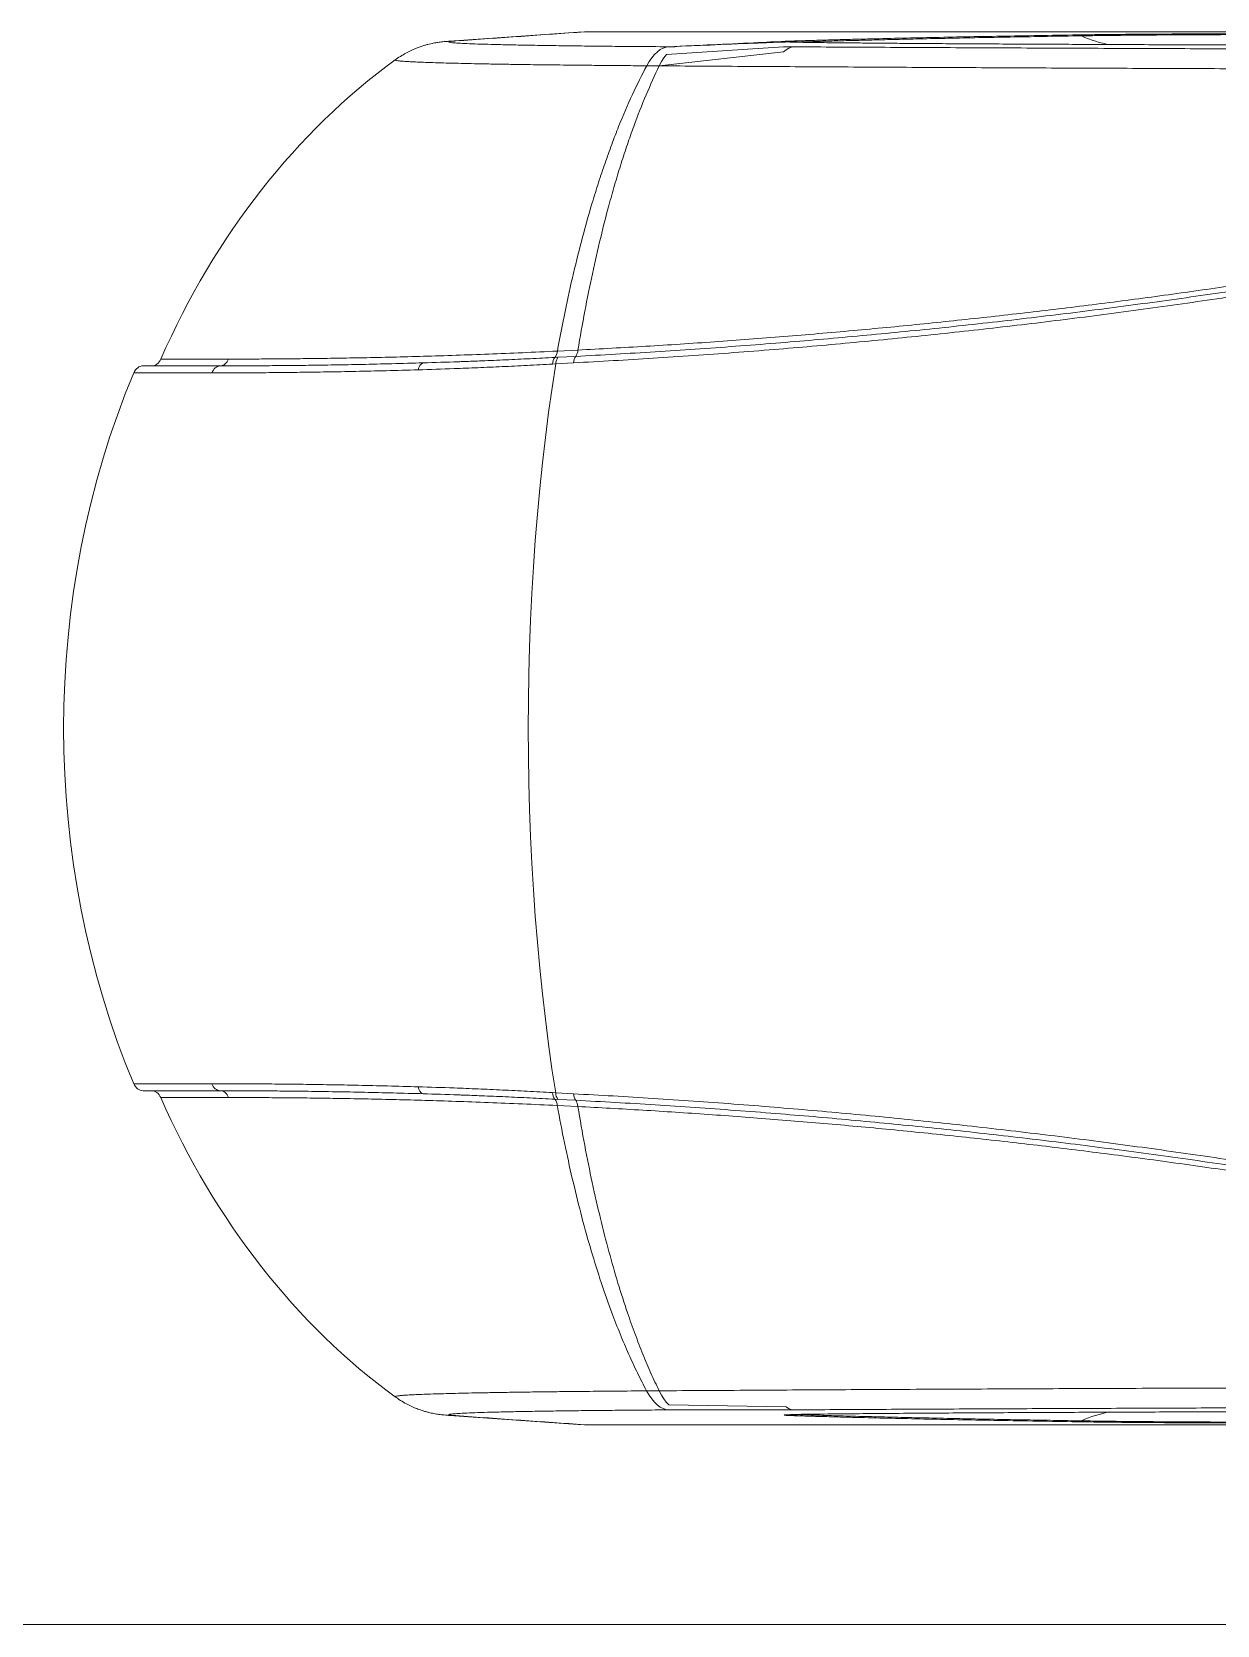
# Model space of a CAD drawing. Header units: inches. Extents: x 102655 to 148943, y 72248 to 114419.
# Drawn here: x 132443 to 132856, y 95723 to 96279 of the extents above; entities that cross this region are included whole.
import ezdxf

# ---------------------------------------------------------------- set-up
doc = ezdxf.new("R2010")
doc.units = ezdxf.units.IN
doc.layers.add('ceiling dim', color=8, linetype='Continuous', lineweight=5)
doc.layers.add('Furnitureee', color=8, linetype='Continuous', lineweight=5)

# ---------------------------------------------------------------- blocks, each defined once
blk = doc.blocks.new('A$Caba3f22f')
at = {"color": 8}
for p, q in [((22586.66, 1989.77, 0.03), (22631.52, 1992.95, 0.03)), ((22588.79, 1989.84, 0.03), (22586.67, 1989.77, 0.03)), ((22633.71, 1993.02, 0.03), (22631.52, 1992.91, 0.03)), ((23208.54, 1992.99, 0.03), (22633.71, 1993.02, 0.03)), ((22707.45, 1989.42, 0.03), (22708.06, 1989.46, 0.03)), ((22657.18, 1984.01, 0.03), (22656.25, 1982.7, 0.03)), ((22658.13, 1985.14, 0.03), (22657.18, 1984.01, 0.03)), ((22659.1, 1986.08, 0.03), (22658.13, 1985.14, 0.03)), ((22660.09, 1986.82, 0.03), (22659.1, 1986.08, 0.03)), ((22703.1, 1986.05, 0.03), (22659.73, 1981.17, 0.03)), ((22661.09, 1987.36, 0.03), (22660.09, 1986.82, 0.03)), ((22661.37, 1983.99, 0.03), (22660.53, 1982.67, 0.03)), ((22662.1, 1987.69, 0.03), (22661.09, 1987.36, 0.03)), ((22662.22, 1985.12, 0.03), (22661.37, 1983.99, 0.03)), ((22703.12, 1987.82, 0.03), (22662.22, 1985.12, 0.03)), ((22703.99, 1986.79, 0.03), (22703.1, 1986.05, 0.03)), ((22706.73, 1987.8, 0.03), (22703.12, 1987.82, 0.03)), ((22704.9, 1987.33, 0.03), (22703.99, 1986.79, 0.03)), ((22705.81, 1987.67, 0.03), (22704.9, 1987.33, 0.03)), ((22706.73, 1987.8, 0.03), (22705.81, 1987.67, 0.03)), ((22656.25, 1982.7, 0.03), (22655.36, 1981.2, 0.03)), ((22655.36, 1981.2, 0.03), (22659.73, 1981.17, 0.03)), ((22660.53, 1982.67, 0.03), (22659.73, 1981.17, 0.03)), ((22509.57, 1878.94, 0.03), (22485.94, 1878.94, 0.03)), ((22624.42, 1879.56, 0.03), (22623.34, 1879.5, 0.03)), ((22623.65, 1877.28, 0.03), (22629.88, 1877.63, 0.03)), ((22631.37, 1882.07, 0.03), (22624.21, 1881.71, 0.03)), ((22630.63, 1879.89, 0.03), (22624.42, 1879.56, 0.03)), ((22476.52, 1874.13, 0.03), (22503.78, 1874.13, 0.03)), ((22506.67, 1876.57, 0.03), (22479.79, 1876.58, 0.03)), ((22623.65, 1877.28, 0.03), (22622.36, 1868.87, 0.03)), ((22622.56, 1877.22, 0.03), (22623.65, 1877.28, 0.03)), ((22622.36, 1868.87, 0.03), (22621.15, 1860.3, 0.03)), ((22621.15, 1860.3, 0.03), (22620.04, 1851.6, 0.03)), ((22620.04, 1851.6, 0.03), (22619.02, 1842.78, 0.03)), ((22619.02, 1842.78, 0.03), (22618.09, 1833.85, 0.03)), ((22618.09, 1833.85, 0.03), (22617.26, 1824.81, 0.03)), ((22617.26, 1824.81, 0.03), (22616.52, 1815.69, 0.03)), ((22616.52, 1815.69, 0.03), (22615.88, 1806.48, 0.03)), ((22615.88, 1806.48, 0.03), (22615.33, 1797.21, 0.03)), ((22615.33, 1797.21, 0.03), (22614.89, 1787.87, 0.03)), ((22614.89, 1787.87, 0.03), (22614.54, 1778.5, 0.03)), ((22614.54, 1778.5, 0.03), (22614.29, 1769.08, 0.03)), ((22614.29, 1769.08, 0.03), (22614.14, 1759.65, 0.03)), ((22614.14, 1759.65, 0.03), (22614.09, 1750.2, 0.03)), ((22614.09, 1750.2, 0.03), (22614.14, 1740.76, 0.03)), ((22614.14, 1740.76, 0.03), (22614.29, 1731.32, 0.03)), ((22614.29, 1731.32, 0.03), (22614.53, 1721.91, 0.03)), ((22614.53, 1721.91, 0.03), (22614.88, 1712.53, 0.03)), ((22614.88, 1712.53, 0.03), (22615.33, 1703.2, 0.03)), ((22615.33, 1703.2, 0.03), (22615.87, 1693.92, 0.03)), ((22615.87, 1693.92, 0.03), (22616.51, 1684.72, 0.03)), ((22616.51, 1684.72, 0.03), (22617.25, 1675.59, 0.03)), ((22617.25, 1675.59, 0.03), (22618.08, 1666.56, 0.03)), ((22618.08, 1666.56, 0.03), (22619.01, 1657.62, 0.03)), ((22619.01, 1657.62, 0.03), (22620.03, 1648.8, 0.03)), ((22620.03, 1648.8, 0.03), (22621.14, 1640.1, 0.03)), ((22621.14, 1640.1, 0.03), (22622.34, 1631.54, 0.03)), ((22622.34, 1631.54, 0.03), (22623.64, 1623.12, 0.03)), ((22503.77, 1626.29, 0.03), (22476.5, 1626.29, 0.03)), ((22479.77, 1623.84, 0.03), (22506.66, 1623.84, 0.03)), ((22623.64, 1623.12, 0.03), (22622.54, 1623.18, 0.03)), ((22629.86, 1622.77, 0.03), (22623.64, 1623.12, 0.03)), ((22485.92, 1621.48, 0.03), (22509.56, 1621.48, 0.03)), ((22623.33, 1620.9, 0.03), (22624.41, 1620.84, 0.03)), ((22624.19, 1618.69, 0.03), (22631.36, 1618.33, 0.03)), ((22624.41, 1620.84, 0.03), (22630.62, 1620.51, 0.03)), ((22659.7, 1519.23, 0.03), (22655.34, 1519.2, 0.03)), ((22656.23, 1517.7, 0.03), (22655.34, 1519.2, 0.03)), ((22657.15, 1516.39, 0.03), (22656.23, 1517.7, 0.03)), ((22660.51, 1517.73, 0.03), (22659.7, 1519.23, 0.03)), ((22661.34, 1516.41, 0.03), (22660.51, 1517.73, 0.03)), ((22658.1, 1515.26, 0.03), (22657.15, 1516.39, 0.03)), ((22659.07, 1514.32, 0.03), (22658.1, 1515.26, 0.03)), ((22660.06, 1513.58, 0.03), (22659.07, 1514.32, 0.03)), ((22661.06, 1513.04, 0.03), (22660.06, 1513.58, 0.03)), ((22662.08, 1512.71, 0.03), (22661.06, 1513.04, 0.03)), ((22662.2, 1515.28, 0.03), (22661.34, 1516.41, 0.03)), ((22663.09, 1512.57, 0.03), (22662.08, 1512.71, 0.03)), ((22663.07, 1514.35, 0.03), (22662.2, 1515.28, 0.03)), ((22703.97, 1513.6, 0.03), (22663.07, 1514.35, 0.03)), ((22663.09, 1512.57, 0.03), (22706.71, 1512.59, 0.03)), ((22704.87, 1513.06, 0.03), (22703.97, 1513.6, 0.03)), ((22705.79, 1512.73, 0.03), (22704.87, 1513.06, 0.03)), ((22706.71, 1512.59, 0.03), (22705.79, 1512.73, 0.03)), ((22708.03, 1510.93, 0.03), (22707.39, 1510.98, 0.03)), ((22708.18, 1511, 0.03), (22708.01, 1510.99, 0.03)), ((22631.49, 1507.46, 0.03), (22586.63, 1510.64, 0.03)), ((22588.76, 1510.57, 0.03), (22586.64, 1510.64, 0.03)), ((22631.49, 1507.49, 0.03), (22633.68, 1507.38, 0.03)), ((22633.68, 1507.38, 0.03), (23208.52, 1507.35, 0.03)), ((21479.79, 1437.77, 0.03), (26279.79, 1437.53, 0.03))]:
    blk.add_line(p, q, dxfattribs=at)
at = {"color": 8, "extrusion": (0, 0, -1)}
for centre, major_axis, start_param, end_param in [((20224.92, 1795.46, 0.03), (-2858.25, -225.02), 2.545011, 2.573573), ((20224.91, 1705.21, 0.03), (2858.22, -225.33), 0.56802, 0.596582)]:
    blk.add_ellipse(centre, major_axis=major_axis, ratio=0.005124, start_param=start_param, end_param=end_param, dxfattribs=at)
at = {"color": 8}
for centre, major_axis, start_param, end_param in [((22706.15, 1982.24, 0.03), (0, -7.59), 2.828, 3.135912), ((22805.5, 1986.81, 0.03), (0, -5.15), 2.783189, 3.129227), ((22825.11, 2052.34, 0.03), (0, -64.66), -0.351478, -0.155593), ((22679.98, 1750.2, 0.03), (-0.01, -270.78), 3.675863, 4.216959), ((22482.7, 1881.09, 0.03), (0, -4.51), 0, 1.075367), ((22506.59, 1880.59, 0.03), (0, -4.02), 0.0246, 1.148135), ((22577.96, 1874.85, 0.03), (0, -2.83), 3.360904, 4.594164), ((22625.36, 1877.11, 0.03), (0, -3.44), 3.943663, 4.680372), ((22621.53, 1881.94, 0.03), (0, -3.3), 0.741941, 1.503286), ((22626.49, 1877.17, 0.03), (0, -3.49), 3.958667, 4.680985), ((22632.8, 1877.48, 0.03), (0, -3.59), 3.976323, 4.670122), ((22628.52, 1882.25, 0.03), (0, -3.51), 0.832464, 1.520434), ((22672.63, 1750.2, 0.03), (-0.01, -270.78), 4.237064, 5.187714), ((22479.79, 1872.06, 0.03), (0, -4.51), 3.141593, 4.237064), ((22506.77, 1872.61, 0.03), (0, -3.96), 3.171766, 4.320585), ((22479.77, 1628.36, 0.03), (0, -4.51), -1.095472, 0), ((22482.69, 1619.33, 0.03), (0, -4.51), 2.066226, 3.141593), ((22506.75, 1627.8, 0.03), (0, -3.96), -1.178993, -0.030173), ((22506.58, 1619.83, 0.03), (0, -4.02), 1.993458, 3.116992), ((22577.95, 1625.56, 0.03), (0, -2.83), -1.452571, -0.219311), ((22625.34, 1623.29, 0.03), (0, -3.44), -1.53878, -0.802071), ((22626.48, 1623.23, 0.03), (0, -3.49), -1.539393, -0.817075), ((22632.78, 1622.92, 0.03), (0, -3.59), -1.528529, -0.83473), ((22679.98, 1750.2, 0.03), (-0.01, -270.78), -1.075367, -0.534337), ((22621.51, 1618.47, 0.03), (0, -3.3), 1.638307, 2.399652), ((22628.5, 1618.15, 0.03), (0, -3.51), 1.621159, 2.309129), ((22825.07, 1448.05, 0.03), (0, -64.66), 3.297184, 3.49307), ((22706.13, 1518.16, 0.03), (0, -7.59), 0.00568, 0.313593), ((22805.47, 1513.57, 0.03), (0, -5.15), 0.012366, 0.358403)]:
    blk.add_ellipse(centre, major_axis=major_axis, ratio=0.814572, start_param=start_param, end_param=end_param, dxfattribs=at)
for points, knots in [([(22567.68, 1983.24, 0.03), (22567.79, 1983.32, 0.03), (22568.53, 1983.89, 0.03), (22569.94, 1984.78, 0.03), (22571.84, 1985.87, 0.03), (22573.62, 1986.74, 0.03), (22575.24, 1987.43, 0.03), (22576.68, 1987.95, 0.03), (22577.95, 1988.35, 0.03), (22579.08, 1988.65, 0.03), (22580.08, 1988.89, 0.03), (22580.99, 1989.08, 0.03), (22581.84, 1989.23, 0.03), (22582.66, 1989.36, 0.03), (22583.48, 1989.47, 0.03), (22584.35, 1989.57, 0.03), (22585.4, 1989.67, 0.03), (22586.16, 1989.73, 0.03), (22586.64, 1989.76, 0.03), (22586.67, 1989.77, 0.03)], [0, 0, 0, 0, 0.011585, 0.080416, 0.145605, 0.206087, 0.261174, 0.311147, 0.357248, 0.401253, 0.44516, 0.490671, 0.539809, 0.595237, 0.660378, 0.740287, 0.843817, 0.991425, 1, 1, 1, 1]), ([(22665.2, 1987.83, 0.03), (22659.91, 1987.85, 0.03), (22653.48, 1987.89, 0.03), (22644.35, 1987.97, 0.03), (22635.67, 1988.06, 0.03), (22627.48, 1988.16, 0.03), (22619.85, 1988.27, 0.03), (22612.83, 1988.39, 0.03), (22606.53, 1988.51, 0.03), (22601.02, 1988.65, 0.03), (22596.36, 1988.78, 0.03), (22592.54, 1988.93, 0.03), (22589.59, 1989.08, 0.03), (22587.55, 1989.23, 0.03), (22586.44, 1989.38, 0.03), (22586.27, 1989.53, 0.03), (22586.94, 1989.69, 0.03), (22588.17, 1989.79, 0.03), (22588.79, 1989.84, 0.03)], [0, 0, 0, 0, 0.061142, 0.122491, 0.18384, 0.244982, 0.30779, 0.370821, 0.433853, 0.49666, 0.559465, 0.622495, 0.685525, 0.74833, 0.811135, 0.874165, 0.937195, 1, 1, 1, 1]), ([(22706.19, 1989.83, 0.03), (22705.64, 1989.81, 0.03), (22704.52, 1989.77, 0.03), (22663.12, 1987.83, 0.03), (22663.12, 1987.83, 0.03), (22703.69, 1989.55, 0.03), (22705.02, 1989.49, 0.03), (22706.56, 1989.44, 0.03), (22707.55, 1989.41, 0.03), (22708.04, 1989.4, 0.03)], [0, 0, 0, 0, 0.137528, 0.277556, 0.45178, 0.631097, 0.812587, 0.906294, 1, 1, 1, 1]), ([(22704.2, 1989.55, 0.03), (22704.21, 1989.54, 0.03), (22704.24, 1989.54, 0.03), (22704.5, 1989.52, 0.03), (22704.97, 1989.5, 0.03), (22705.68, 1989.47, 0.03), (22706.66, 1989.44, 0.03), (22707.51, 1989.41, 0.03), (22708.09, 1989.4, 0.03), (22708.2, 1989.4, 0.03)], [0, 0, 0, 0, 0.098142, 0.227423, 0.384416, 0.563544, 0.755572, 0.954633, 1, 1, 1, 1]), ([(22805.55, 1991.96, 0.03), (22800.99, 1991.89, 0.03), (22791.86, 1991.74, 0.03), (22778.88, 1991.52, 0.03), (22766.38, 1991.29, 0.03), (22754.45, 1991.05, 0.03), (22743.09, 1990.8, 0.03), (22733.46, 1990.58, 0.03), (22725.38, 1990.38, 0.03), (22718.65, 1990.2, 0.03), (22712.22, 1990.02, 0.03), (22708.2, 1989.89, 0.03), (22706.19, 1989.83, 0.03)], [0, 0, 0, 0, 0.113166, 0.226367, 0.339533, 0.453988, 0.568478, 0.682933, 0.762103, 0.841273, 0.920637, 1, 1, 1, 1]), ([(22708.04, 1989.4, 0.03), (22708.44, 1989.39, 0.03), (22709.85, 1989.36, 0.03), (22712.77, 1989.31, 0.03), (22715.78, 1989.27, 0.03), (22717.3, 1989.26, 0.03)], [0, 0, 0, 0, 0.162281, 0.575154, 1, 1, 1, 1]), ([(22708.06, 1989.46, 0.03), (22710.09, 1989.52, 0.03), (22714.16, 1989.65, 0.03), (22720.68, 1989.84, 0.03), (22727.51, 1990.02, 0.03), (22734.68, 1990.2, 0.03), (22742.74, 1990.4, 0.03), (22751.76, 1990.6, 0.03), (22761.83, 1990.81, 0.03), (22772.39, 1991.03, 0.03), (22783.44, 1991.23, 0.03), (22794.93, 1991.44, 0.03), (22802.96, 1991.57, 0.03), (22806.97, 1991.63, 0.03)], [0, 0, 0, 0, 0.080597, 0.161219, 0.241841, 0.322666, 0.403491, 0.502475, 0.601482, 0.700465, 0.800302, 0.900163, 1, 1, 1, 1]), ([(22717.3, 1989.26, 0.03), (22719.64, 1989.23, 0.03), (22724.32, 1989.19, 0.03), (22731.56, 1989.12, 0.03), (22738.95, 1989.06, 0.03), (22747.11, 1988.99, 0.03), (22756.04, 1988.93, 0.03), (22765.8, 1988.86, 0.03), (22775.76, 1988.8, 0.03), (22782.55, 1988.77, 0.03), (22785.94, 1988.75, 0.03)], [0, 0, 0, 0, 0.111098, 0.222197, 0.333795, 0.445393, 0.583562, 0.72173, 0.860865, 1, 1, 1, 1]), ([(22785.94, 1988.75, 0.03), (22793.3, 1988.72, 0.03), (22808.01, 1988.65, 0.03), (22830.27, 1988.55, 0.03), (22854.17, 1988.46, 0.03), (22879.73, 1988.36, 0.03), (22906.99, 1988.27, 0.03), (22934.41, 1988.19, 0.03), (22961.96, 1988.12, 0.03), (22989.62, 1988.06, 0.03), (23015.04, 1988.02, 0.03), (23038.18, 1987.98, 0.03), (23055.54, 1987.96, 0.03), (23065.97, 1987.95, 0.03), (23069.44, 1987.95, 0.03)], [0, 0, 0, 0, 0.0802715, 0.1605519, 0.2408233, 0.3372601, 0.4337607, 0.5302924, 0.6268232, 0.7233216, 0.8197569, 0.8918578, 0.9639583, 1, 1, 1, 1]), ([(22871.9, 1992.37, 0.03), (22869, 1992.37, 0.03), (22863.18, 1992.36, 0.03), (22854.97, 1992.35, 0.03), (22847.32, 1992.32, 0.03), (22840.22, 1992.29, 0.03), (22833.28, 1992.25, 0.03), (22826.81, 1992.2, 0.03), (22820.88, 1992.15, 0.03), (22815.45, 1992.09, 0.03), (22810.28, 1992.03, 0.03), (22807.13, 1991.98, 0.03), (22805.55, 1991.96, 0.03)], [0, 0, 0, 0, 0.116187, 0.233499, 0.332428, 0.431357, 0.533163, 0.634968, 0.725147, 0.815326, 0.907663, 1, 1, 1, 1]), ([(22806.97, 1991.63, 0.03), (22808.65, 1991.66, 0.03), (22812.03, 1991.71, 0.03), (22817.62, 1991.78, 0.03), (22823.52, 1991.84, 0.03), (22829.79, 1991.9, 0.03), (22836.42, 1991.95, 0.03), (22843.27, 1991.99, 0.03), (22850.23, 1992.02, 0.03), (22857.3, 1992.05, 0.03), (22864.54, 1992.06, 0.03), (22869.44, 1992.07, 0.03), (22871.9, 1992.07, 0.03)], [0, 0, 0, 0, 0.1005001, 0.2017234, 0.3007679, 0.3998123, 0.5017345, 0.6036566, 0.7013639, 0.7990712, 0.8995356, 1, 1, 1, 1]), ([(22567.69, 1983.24, 0.03), (22567.66, 1983.2, 0.03), (22567.6, 1983.12, 0.03), (22568.1, 1983, 0.03), (22569.06, 1982.88, 0.03), (22570.48, 1982.76, 0.03), (22572.33, 1982.64, 0.03), (22574.65, 1982.53, 0.03), (22577.44, 1982.41, 0.03), (22580.72, 1982.29, 0.03), (22584.4, 1982.18, 0.03), (22588.46, 1982.08, 0.03), (22592.88, 1981.97, 0.03), (22597.73, 1981.87, 0.03), (22603, 1981.78, 0.03), (22608.69, 1981.68, 0.03), (22615.58, 1981.58, 0.03), (22623.83, 1981.48, 0.03), (22632.57, 1981.39, 0.03), (22640.65, 1981.31, 0.03), (22647.87, 1981.25, 0.03), (22652.87, 1981.22, 0.03), (22655.36, 1981.2, 0.03)], [0, 0, 0, 0, 0.042006, 0.090914, 0.139783, 0.187286, 0.234826, 0.282329, 0.331213, 0.380137, 0.429021, 0.476538, 0.524091, 0.571608, 0.620507, 0.669445, 0.718344, 0.787796, 0.857248, 0.90482, 0.952428, 1, 1, 1, 1]), ([(23344.35, 1986.83, 0.03), (23333.1, 1986.81, 0.03), (23310.6, 1986.76, 0.03), (23276.67, 1986.7, 0.03), (23242.63, 1986.65, 0.03), (23208.36, 1986.62, 0.03), (23173.87, 1986.61, 0.03), (23139.2, 1986.6, 0.03), (23104.53, 1986.61, 0.03), (23071.23, 1986.64, 0.03), (23039.3, 1986.67, 0.03), (23008.77, 1986.72, 0.03), (22978.32, 1986.77, 0.03), (22948, 1986.84, 0.03), (22917.8, 1986.92, 0.03), (22887.76, 1987.01, 0.03), (22857.89, 1987.11, 0.03), (22827.77, 1987.22, 0.03), (22797.42, 1987.35, 0.03), (22766.89, 1987.49, 0.03), (22736.61, 1987.64, 0.03), (22716.69, 1987.75, 0.03), (22706.73, 1987.8, 0.03)], [0, 0, 0, 0, 0.0526532, 0.1053285, 0.1580039, 0.2106571, 0.2640366, 0.3174392, 0.3708419, 0.4242214, 0.4714791, 0.5187529, 0.5660266, 0.6132843, 0.6605421, 0.7078159, 0.7550897, 0.8023475, 0.8517514, 0.9011737, 0.950596, 1, 1, 1, 1]), ([(22655.36, 1981.2, 0.03), (22653.68, 1977.92, 0.03), (22650.31, 1971.34, 0.03), (22646.3, 1961.93, 0.03), (22643.16, 1953.82, 0.03), (22640.82, 1947.3, 0.03), (22638.56, 1940.52, 0.03), (22635.9, 1931.99, 0.03), (22632.95, 1921.54, 0.03), (22629.78, 1908.89, 0.03), (22626.83, 1895.65, 0.03), (22625.08, 1886.36, 0.03), (22624.21, 1881.71, 0.03)], [0, 0, 0, 0, 0.131197, 0.262996, 0.332383, 0.401771, 0.471515, 0.541259, 0.655143, 0.769026, 0.884513, 1, 1, 1, 1]), ([(22631.37, 1882.07, 0.03), (22632.16, 1886.62, 0.03), (22633.73, 1895.72, 0.03), (22636.4, 1908.81, 0.03), (22639.28, 1921.45, 0.03), (22641.99, 1931.95, 0.03), (22644.41, 1940.48, 0.03), (22646.48, 1947.25, 0.03), (22648.62, 1953.78, 0.03), (22651.48, 1961.89, 0.03), (22655.13, 1971.31, 0.03), (22658.19, 1977.88, 0.03), (22659.73, 1981.17, 0.03)], [0, 0, 0, 0, 0.113536, 0.227072, 0.342187, 0.457301, 0.526918, 0.596536, 0.666511, 0.736487, 0.867942, 1, 1, 1, 1]), ([(22659.73, 1981.17, 0.03), (22669.4, 1981.11, 0.03), (22688.75, 1980.99, 0.03), (22718.15, 1980.81, 0.03), (22747.78, 1980.65, 0.03), (22777.66, 1980.5, 0.03), (22807.77, 1980.37, 0.03), (22838.07, 1980.25, 0.03), (22868.57, 1980.14, 0.03), (22899.68, 1980.04, 0.03), (22931.41, 1979.95, 0.03), (22963.74, 1979.88, 0.03), (22996.18, 1979.82, 0.03), (23024.32, 1979.79, 0.03), (23048.11, 1979.76, 0.03), (23067.54, 1979.75, 0.03), (23086.99, 1979.74, 0.03), (23111.15, 1979.74, 0.03), (23140.01, 1979.74, 0.03), (23173.55, 1979.77, 0.03), (23207.12, 1979.8, 0.03), (23240.68, 1979.86, 0.03), (23274.22, 1979.93, 0.03), (23296.47, 1979.99, 0.03), (23307.59, 1980.01, 0.03)], [0, 0, 0, 0, 0.047251, 0.094518, 0.141785, 0.189036, 0.236287, 0.283554, 0.33082, 0.378071, 0.427484, 0.476914, 0.526345, 0.575758, 0.605215, 0.634672, 0.66416, 0.693649, 0.74452, 0.795402, 0.846274, 0.897513, 0.948761, 1, 1, 1, 1]), ([(22955.99, 1911.71, 0.03), (22906.98, 1910.19, 0.03), (22888.96, 1907.15, 0.03), (22861.96, 1902.99, 0.03), (22835.02, 1899.12, 0.03), (22808.03, 1895.56, 0.03), (22781, 1892.31, 0.03), (22753.96, 1889.36, 0.03), (22727.07, 1886.74, 0.03), (22699.83, 1884.39, 0.03), (22672.27, 1882.34, 0.03), (22649.05, 1880.87, 0.03), (22635.23, 1880.13, 0.03), (22630.63, 1879.89, 0.03)], [0, 0, 0, 0, 0.092948, 0.185946, 0.278947, 0.371902, 0.466338, 0.560818, 0.6553, 0.749741, 0.849808, 0.949967, 1, 1, 1, 1]), ([(22955.89, 1913.43, 0.03), (22907.97, 1912.11, 0.03), (22892.13, 1909.46, 0.03), (22868.38, 1905.8, 0.03), (22844.67, 1902.36, 0.03), (22821.03, 1899.17, 0.03), (22797.47, 1896.22, 0.03), (22773.99, 1893.52, 0.03), (22750.62, 1891.06, 0.03), (22726.99, 1888.8, 0.03), (22703.11, 1886.75, 0.03), (22679.01, 1884.93, 0.03), (22655.07, 1883.35, 0.03), (22639.27, 1882.5, 0.03), (22631.37, 1882.07, 0.03)], [0, 0, 0, 0, 0.081979, 0.163991, 0.246007, 0.327989, 0.409944, 0.491927, 0.573913, 0.65587, 0.741887, 0.827933, 0.913981, 1, 1, 1, 1]), ([(22629.88, 1877.63, 0.03), (22634.49, 1877.88, 0.03), (22648.34, 1878.62, 0.03), (22671.61, 1880.11, 0.03), (22699.12, 1882.18, 0.03), (22726.17, 1884.54, 0.03), (22752.72, 1887.15, 0.03), (22779.42, 1890.08, 0.03), (22806.39, 1893.34, 0.03), (22833.6, 1896.96, 0.03), (22861.04, 1900.93, 0.03), (22888.54, 1905.22, 0.03), (22906.9, 1908.36, 0.03), (22956.07, 1909.93, 0.03)], [0, 0, 0, 0, 0.050017, 0.15006, 0.250193, 0.343189, 0.436224, 0.529256, 0.622247, 0.716663, 0.811129, 0.905591, 1, 1, 1, 1]), ([(22577.46, 1877.62, 0.03), (22573.78, 1877.51, 0.03), (22566.42, 1877.31, 0.03), (22556.11, 1877.07, 0.03), (22546.4, 1876.89, 0.03), (22537.35, 1876.76, 0.03), (22528.77, 1876.67, 0.03), (22520.75, 1876.61, 0.03), (22513.27, 1876.58, 0.03), (22508.87, 1876.58, 0.03), (22506.67, 1876.57, 0.03)], [0, 0, 0, 0, 0.126009, 0.252492, 0.375034, 0.497682, 0.620226, 0.746778, 0.873446, 1, 1, 1, 1]), ([(22624.21, 1881.71, 0.03), (22620.14, 1881.52, 0.03), (22612, 1881.14, 0.03), (22600.23, 1880.67, 0.03), (22588.7, 1880.25, 0.03), (22577.5, 1879.9, 0.03), (22566.68, 1879.62, 0.03), (22556.58, 1879.4, 0.03), (22547.21, 1879.23, 0.03), (22538.55, 1879.11, 0.03), (22530.39, 1879.03, 0.03), (22522.8, 1878.97, 0.03), (22515.74, 1878.95, 0.03), (22511.63, 1878.94, 0.03), (22509.57, 1878.94, 0.03)], [0, 0, 0, 0, 0.082646, 0.165368, 0.248015, 0.333538, 0.419145, 0.504669, 0.585905, 0.66721, 0.748446, 0.832272, 0.916173, 1, 1, 1, 1]), ([(22591.61, 1878.09, 0.03), (22590.98, 1878.06, 0.03), (22586.12, 1877.88, 0.03), (22581.49, 1877.74, 0.03), (22577.46, 1877.62, 0.03)], [0, 0, 0, 0, 0.128987, 1, 1, 1, 1]), ([(22623.34, 1879.5, 0.03), (22620.45, 1879.35, 0.03), (22614.68, 1879.06, 0.03), (22606.2, 1878.67, 0.03), (22598.48, 1878.34, 0.03), (22593.7, 1878.16, 0.03), (22591.61, 1878.09, 0.03)], [0, 0, 0, 0, 0.2643605, 0.5287217, 0.7950553, 1, 1, 1, 1]), ([(22503.78, 1874.13, 0.03), (22505.94, 1874.13, 0.03), (22510.27, 1874.13, 0.03), (22517.6, 1874.16, 0.03), (22525.6, 1874.22, 0.03), (22534.35, 1874.31, 0.03), (22543.82, 1874.45, 0.03), (22553.87, 1874.63, 0.03), (22564.45, 1874.87, 0.03), (22571.92, 1875.08, 0.03), (22575.67, 1875.19, 0.03)], [0, 0, 0, 0, 0.122546, 0.245195, 0.367739, 0.494272, 0.620922, 0.747453, 0.873489, 1, 1, 1, 1]), ([(22575.67, 1875.19, 0.03), (22579.82, 1875.32, 0.03), (22586.61, 1875.53, 0.03), (22596.48, 1875.92, 0.03), (22604.97, 1876.29, 0.03), (22613.65, 1876.72, 0.03), (22619.59, 1877.05, 0.03), (22622.56, 1877.22, 0.03)], [0, 0, 0, 0, 0.281162, 0.460183, 0.639203, 0.819602, 1, 1, 1, 1]), ([(22575.66, 1625.22, 0.03), (22572.09, 1625.32, 0.03), (22564.93, 1625.53, 0.03), (22554.69, 1625.76, 0.03), (22544.84, 1625.95, 0.03), (22535.48, 1626.09, 0.03), (22526.61, 1626.19, 0.03), (22518.31, 1626.25, 0.03), (22510.58, 1626.29, 0.03), (22506.04, 1626.29, 0.03), (22503.77, 1626.29, 0.03)], [0, 0, 0, 0, 0.120517, 0.24145, 0.365737, 0.490137, 0.614426, 0.742909, 0.871514, 1, 1, 1, 1]), ([(22506.66, 1623.84, 0.03), (22508.81, 1623.84, 0.03), (22513.13, 1623.84, 0.03), (22520.47, 1623.81, 0.03), (22528.49, 1623.75, 0.03), (22537.27, 1623.65, 0.03), (22546.77, 1623.51, 0.03), (22556.67, 1623.32, 0.03), (22566.87, 1623.09, 0.03), (22573.92, 1622.89, 0.03), (22577.44, 1622.79, 0.03)], [0, 0, 0, 0, 0.124313, 0.248734, 0.373045, 0.501525, 0.630126, 0.758603, 0.879095, 1, 1, 1, 1]), ([(22622.54, 1623.18, 0.03), (22619.6, 1623.35, 0.03), (22613.7, 1623.68, 0.03), (22605.04, 1624.11, 0.03), (22596.53, 1624.48, 0.03), (22586.62, 1624.88, 0.03), (22579.81, 1625.09, 0.03), (22575.66, 1625.22, 0.03)], [0, 0, 0, 0, 0.179016, 0.358033, 0.538435, 0.718838, 1, 1, 1, 1]), ([(22577.44, 1622.79, 0.03), (22581.47, 1622.67, 0.03), (22585.92, 1622.54, 0.03), (22590.6, 1622.36, 0.03), (22591.04, 1622.34, 0.03)], [0, 0, 0, 0, 0.9058274, 1, 1, 1, 1]), ([(22591.04, 1622.34, 0.03), (22593.29, 1622.26, 0.03), (22598.22, 1622.08, 0.03), (22606.1, 1621.74, 0.03), (22614.6, 1621.35, 0.03), (22620.42, 1621.05, 0.03), (22623.33, 1620.9, 0.03)], [0, 0, 0, 0, 0.217293, 0.476909, 0.738455, 1, 1, 1, 1]), ([(22956.06, 1590.44, 0.03), (22907.02, 1591.99, 0.03), (22888.95, 1595.08, 0.03), (22861.87, 1599.31, 0.03), (22834.85, 1603.24, 0.03), (22807.78, 1606.86, 0.03), (22780.66, 1610.17, 0.03), (22753.54, 1613.16, 0.03), (22726.57, 1615.82, 0.03), (22699.25, 1618.2, 0.03), (22671.61, 1620.29, 0.03), (22648.33, 1621.78, 0.03), (22634.48, 1622.53, 0.03), (22629.86, 1622.77, 0.03)], [0, 0, 0, 0, 0.092952, 0.185953, 0.278959, 0.371918, 0.466366, 0.560859, 0.655354, 0.749807, 0.849849, 0.949983, 1, 1, 1, 1]), ([(22509.56, 1621.48, 0.03), (22511.61, 1621.47, 0.03), (22515.71, 1621.47, 0.03), (22522.75, 1621.44, 0.03), (22530.49, 1621.39, 0.03), (22539, 1621.3, 0.03), (22548.27, 1621.16, 0.03), (22557.92, 1620.99, 0.03), (22567.89, 1620.76, 0.03), (22578.09, 1620.49, 0.03), (22588.84, 1620.15, 0.03), (22600.15, 1619.74, 0.03), (22611.95, 1619.27, 0.03), (22620.11, 1618.88, 0.03), (22624.19, 1618.69, 0.03)], [0, 0, 0, 0, 0.083625, 0.167322, 0.250945, 0.337388, 0.423913, 0.510354, 0.590633, 0.670979, 0.751256, 0.834146, 0.917112, 1, 1, 1, 1]), ([(22624.19, 1618.69, 0.03), (22624.3, 1618.11, 0.03), (22625.2, 1613.16, 0.03), (22627, 1604.02, 0.03), (22629.75, 1591.61, 0.03), (22632.75, 1579.57, 0.03), (22636, 1567.96, 0.03), (22639.49, 1556.83, 0.03), (22642.88, 1547.23, 0.03), (22646.08, 1539.01, 0.03), (22649.06, 1532, 0.03), (22652.14, 1525.35, 0.03), (22654.27, 1521.25, 0.03), (22655.34, 1519.2, 0.03)], [0, 0, 0, 0, 0.014354, 0.121987, 0.229702, 0.337334, 0.448092, 0.558941, 0.669699, 0.751975, 0.834252, 0.917126, 1, 1, 1, 1]), ([(22630.62, 1620.51, 0.03), (22635.22, 1620.27, 0.03), (22649.03, 1619.54, 0.03), (22672.24, 1618.06, 0.03), (22699.67, 1616.01, 0.03), (22726.64, 1613.69, 0.03), (22753.11, 1611.11, 0.03), (22779.73, 1608.22, 0.03), (22806.62, 1605, 0.03), (22833.75, 1601.44, 0.03), (22861.1, 1597.52, 0.03), (22888.52, 1593.3, 0.03), (22906.82, 1590.21, 0.03), (22955.97, 1588.66, 0.03)], [0, 0, 0, 0, 0.050033, 0.150101, 0.250259, 0.34325, 0.436281, 0.529309, 0.622296, 0.7167, 0.811153, 0.905602, 1, 1, 1, 1]), ([(22631.36, 1618.33, 0.03), (22638.89, 1617.93, 0.03), (22653.97, 1617.12, 0.03), (22676.8, 1615.62, 0.03), (22699.78, 1613.91, 0.03), (22722.91, 1611.96, 0.03), (22746.18, 1609.77, 0.03), (22769.57, 1607.35, 0.03), (22793.07, 1604.68, 0.03), (22817.01, 1601.73, 0.03), (22841.38, 1598.48, 0.03), (22866.17, 1594.91, 0.03), (22891.01, 1591.09, 0.03), (22907.59, 1588.32, 0.03), (22955.88, 1586.93, 0.03)], [0, 0, 0, 0, 0.08209, 0.164206, 0.24632, 0.328408, 0.410513, 0.492647, 0.574778, 0.656881, 0.742644, 0.828444, 0.914241, 1, 1, 1, 1]), ([(22659.7, 1519.23, 0.03), (22658.74, 1521.26, 0.03), (22656.82, 1525.32, 0.03), (22654.02, 1531.95, 0.03), (22651.3, 1538.96, 0.03), (22648.38, 1547.17, 0.03), (22645.32, 1556.7, 0.03), (22642.16, 1567.69, 0.03), (22639.16, 1579.37, 0.03), (22636.35, 1591.74, 0.03), (22633.71, 1604.73, 0.03), (22632.14, 1613.8, 0.03), (22631.36, 1618.33, 0.03)], [0, 0, 0, 0, 0.082462, 0.164924, 0.247984, 0.331044, 0.440854, 0.550752, 0.660563, 0.773677, 0.886886, 1, 1, 1, 1]), ([(22655.34, 1519.2, 0.03), (22651.71, 1519.18, 0.03), (22644.44, 1519.13, 0.03), (22635.21, 1519.04, 0.03), (22627.4, 1518.96, 0.03), (22620.91, 1518.89, 0.03), (22614.71, 1518.81, 0.03), (22608.83, 1518.72, 0.03), (22603.29, 1518.63, 0.03), (22598.04, 1518.54, 0.03), (22593.12, 1518.44, 0.03), (22588.56, 1518.33, 0.03), (22584.45, 1518.23, 0.03), (22580.8, 1518.12, 0.03), (22577.6, 1518.01, 0.03), (22574.8, 1517.89, 0.03), (22572.42, 1517.77, 0.03), (22570.49, 1517.65, 0.03), (22569.05, 1517.53, 0.03), (22568.1, 1517.41, 0.03), (22567.59, 1517.29, 0.03), (22567.62, 1517.21, 0.03), (22567.64, 1517.17, 0.03)], [0, 0, 0, 0, 0.069453, 0.138905, 0.186477, 0.234085, 0.281657, 0.329174, 0.376727, 0.424244, 0.473143, 0.522081, 0.57098, 0.618483, 0.666023, 0.713527, 0.762411, 0.811335, 0.860218, 0.907708, 0.955233, 1, 1, 1, 1]), ([(22586.64, 1510.65, 0.03), (22586.19, 1510.68, 0.03), (22585.4, 1510.73, 0.03), (22584.32, 1510.84, 0.03), (22583.39, 1510.95, 0.03), (22582.53, 1511.06, 0.03), (22581.65, 1511.2, 0.03), (22580.73, 1511.37, 0.03), (22579.73, 1511.59, 0.03), (22578.61, 1511.87, 0.03), (22577.36, 1512.23, 0.03), (22575.95, 1512.71, 0.03), (22574.33, 1513.34, 0.03), (22572.51, 1514.18, 0.03), (22570.51, 1515.27, 0.03), (22568.86, 1516.28, 0.03), (22567.91, 1516.99, 0.03), (22567.65, 1517.19, 0.03)], [0, 0, 0, 0, 0.15107, 0.263301, 0.343963, 0.4124, 0.470584, 0.522013, 0.569687, 0.616283, 0.663297, 0.71317, 0.768124, 0.829725, 0.898153, 0.97197, 1, 1, 1, 1]), ([(23307.56, 1520.31, 0.03), (23296.14, 1520.35, 0.03), (23273.27, 1520.41, 0.03), (23238.79, 1520.48, 0.03), (23204.21, 1520.54, 0.03), (23171.72, 1520.58, 0.03), (23141.38, 1520.6, 0.03), (23113.19, 1520.61, 0.03), (23085, 1520.61, 0.03), (23056.82, 1520.6, 0.03), (23029.34, 1520.58, 0.03), (23002.56, 1520.55, 0.03), (22976.47, 1520.51, 0.03), (22950.43, 1520.46, 0.03), (22921.83, 1520.39, 0.03), (22890.75, 1520.31, 0.03), (22857.23, 1520.2, 0.03), (22823.92, 1520.08, 0.03), (22790.69, 1519.94, 0.03), (22757.57, 1519.79, 0.03), (22724.6, 1519.62, 0.03), (22691.93, 1519.43, 0.03), (22670.44, 1519.29, 0.03), (22659.7, 1519.23, 0.03)], [0, 0, 0, 0, 0.052653, 0.105328, 0.158003, 0.210656, 0.253361, 0.296085, 0.338814, 0.381537, 0.424242, 0.463934, 0.503625, 0.543394, 0.583162, 0.634909, 0.686677, 0.738445, 0.790192, 0.842633, 0.895096, 0.947559, 1, 1, 1, 1]), ([(22588.76, 1510.57, 0.03), (22588.15, 1510.62, 0.03), (22586.92, 1510.72, 0.03), (22586.24, 1510.87, 0.03), (22586.41, 1511.03, 0.03), (22587.52, 1511.18, 0.03), (22589.57, 1511.33, 0.03), (22592.51, 1511.48, 0.03), (22596.33, 1511.62, 0.03), (22601, 1511.76, 0.03), (22606.51, 1511.89, 0.03), (22612.8, 1512.02, 0.03), (22619.82, 1512.14, 0.03), (22627.45, 1512.25, 0.03), (22635.64, 1512.34, 0.03), (22644.32, 1512.43, 0.03), (22653.45, 1512.51, 0.03), (22659.88, 1512.55, 0.03), (22663.09, 1512.57, 0.03)], [0, 0, 0, 0, 0.062805, 0.125835, 0.188865, 0.25167, 0.314475, 0.377505, 0.440535, 0.50334, 0.566147, 0.629179, 0.69221, 0.755018, 0.81616, 0.877509, 0.938858, 1, 1, 1, 1]), ([(22708.02, 1511, 0.03), (22707.1, 1510.97, 0.03), (22705.7, 1510.94, 0.03), (22704.47, 1510.88, 0.03), (22703.58, 1510.83, 0.03), (22703.08, 1510.76, 0.03), (22703.45, 1510.69, 0.03), (22704.49, 1510.62, 0.03), (22705.6, 1510.58, 0.03), (22706.16, 1510.56, 0.03)], [0, 0, 0, 0, 0.181491, 0.275197, 0.368903, 0.543133, 0.722444, 0.859976, 1, 1, 1, 1]), ([(22706.35, 1510.95, 0.03), (22706.05, 1510.94, 0.03), (22705.41, 1510.92, 0.03), (22704.75, 1510.89, 0.03), (22704.34, 1510.86, 0.03), (22704.17, 1510.85, 0.03), (22704.18, 1510.85, 0.03), (22704.19, 1510.85, 0.03)], [0, 0, 0, 0, 0.252694, 0.536446, 0.762286, 0.944349, 1, 1, 1, 1]), ([(22706.71, 1512.59, 0.03), (22716.23, 1512.64, 0.03), (22735.29, 1512.75, 0.03), (22764.23, 1512.89, 0.03), (22793.4, 1513.02, 0.03), (22822.82, 1513.14, 0.03), (22852.45, 1513.25, 0.03), (22882.29, 1513.35, 0.03), (22912.3, 1513.44, 0.03), (22942.93, 1513.51, 0.03), (22974.15, 1513.58, 0.03), (23005.97, 1513.64, 0.03), (23037.89, 1513.68, 0.03), (23070.58, 1513.72, 0.03), (23104.03, 1513.74, 0.03), (23138.23, 1513.75, 0.03), (23172.43, 1513.74, 0.03), (23206.76, 1513.72, 0.03), (23241.19, 1513.68, 0.03), (23275.7, 1513.64, 0.03), (23310.11, 1513.57, 0.03), (23332.92, 1513.52, 0.03), (23344.32, 1513.49, 0.03)], [0, 0, 0, 0, 0.047257, 0.094531, 0.141804, 0.189062, 0.236319, 0.283592, 0.330866, 0.378123, 0.427528, 0.476951, 0.526374, 0.575779, 0.628432, 0.681107, 0.733783, 0.786436, 0.839815, 0.893218, 0.946621, 1, 1, 1, 1]), ([(22707.75, 1510.99, 0.03), (22707.73, 1510.99, 0.03), (22707.45, 1510.98, 0.03), (22707.23, 1510.97, 0.03), (22707.02, 1510.97, 0.03)], [0, 0, 0, 0, 0.072335, 1, 1, 1, 1]), ([(22717.28, 1511.14, 0.03), (22715.79, 1511.12, 0.03), (22712.78, 1511.09, 0.03), (22709.85, 1511.04, 0.03), (22708.41, 1511.01, 0.03), (22708.02, 1511, 0.03)], [0, 0, 0, 0, 0.412873, 0.837719, 1, 1, 1, 1]), ([(22785.92, 1511.63, 0.03), (22781.9, 1511.61, 0.03), (22773.87, 1511.57, 0.03), (22762.11, 1511.5, 0.03), (22750.5, 1511.42, 0.03), (22739.13, 1511.34, 0.03), (22727.97, 1511.24, 0.03), (22720.84, 1511.17, 0.03), (22717.28, 1511.14, 0.03)], [0, 0, 0, 0, 0.164738, 0.329578, 0.494317, 0.662842, 0.831475, 1, 1, 1, 1]), ([(23069.42, 1512.41, 0.03), (23063.99, 1512.4, 0.03), (23053.12, 1512.39, 0.03), (23036.85, 1512.37, 0.03), (23015.17, 1512.34, 0.03), (22990.38, 1512.3, 0.03), (22962.52, 1512.24, 0.03), (22937, 1512.18, 0.03), (22911.59, 1512.11, 0.03), (22886.24, 1512.03, 0.03), (22860.96, 1511.95, 0.03), (22835.76, 1511.85, 0.03), (22810.72, 1511.75, 0.03), (22794.18, 1511.67, 0.03), (22785.92, 1511.63, 0.03)], [0, 0, 0, 0, 0.056329, 0.112666, 0.169002, 0.281778, 0.371136, 0.46052, 0.549903, 0.639262, 0.729434, 0.819631, 0.909828, 1, 1, 1, 1]), ([(22706.16, 1510.56, 0.03), (22708.09, 1510.5, 0.03), (22711.94, 1510.39, 0.03), (22718.11, 1510.21, 0.03), (22724.55, 1510.04, 0.03), (22732.44, 1509.84, 0.03), (22741.96, 1509.61, 0.03), (22753.33, 1509.36, 0.03), (22765.37, 1509.12, 0.03), (22778.09, 1508.88, 0.03), (22791.44, 1508.65, 0.03), (22800.83, 1508.5, 0.03), (22805.53, 1508.43, 0.03)], [0, 0, 0, 0, 0.0761598, 0.1523197, 0.2286512, 0.3049828, 0.4201275, 0.5353092, 0.6504539, 0.7669565, 0.8834974, 1, 1, 1, 1]), ([(22806.94, 1508.75, 0.03), (22803.7, 1508.81, 0.03), (22797.21, 1508.91, 0.03), (22787.82, 1509.08, 0.03), (22778.7, 1509.24, 0.03), (22769.86, 1509.41, 0.03), (22760.68, 1509.6, 0.03), (22751.24, 1509.8, 0.03), (22741.65, 1510.02, 0.03), (22732.51, 1510.24, 0.03), (22723.85, 1510.47, 0.03), (22715.62, 1510.7, 0.03), (22710.56, 1510.86, 0.03), (22708.03, 1510.93, 0.03)], [0, 0, 0, 0, 0.080597, 0.161219, 0.241841, 0.322666, 0.403491, 0.502474, 0.601481, 0.700465, 0.800302, 0.900163, 1, 1, 1, 1]), ([(22805.53, 1508.43, 0.03), (22807.03, 1508.4, 0.03), (22810.04, 1508.36, 0.03), (22815.03, 1508.3, 0.03), (22820.35, 1508.24, 0.03), (22826.19, 1508.19, 0.03), (22832.51, 1508.14, 0.03), (22839.35, 1508.09, 0.03), (22846.5, 1508.06, 0.03), (22854.34, 1508.03, 0.03), (22862.82, 1508.01, 0.03), (22868.84, 1508.01, 0.03), (22871.87, 1508.01, 0.03)], [0, 0, 0, 0, 0.088202, 0.176403, 0.26662, 0.356836, 0.455766, 0.554696, 0.656503, 0.75831, 0.87853, 1, 1, 1, 1]), ([(22871.87, 1508.31, 0.03), (22869.42, 1508.31, 0.03), (22864.49, 1508.31, 0.03), (22857.2, 1508.33, 0.03), (22850.05, 1508.36, 0.03), (22843.03, 1508.39, 0.03), (22836.16, 1508.44, 0.03), (22829.57, 1508.49, 0.03), (22823.37, 1508.54, 0.03), (22817.53, 1508.6, 0.03), (22811.99, 1508.67, 0.03), (22808.63, 1508.73, 0.03), (22806.94, 1508.75, 0.03)], [0, 0, 0, 0, 0.1005, 0.201723, 0.300778, 0.399833, 0.501766, 0.603699, 0.701396, 0.799092, 0.899546, 1, 1, 1, 1])]:
    blk.add_open_spline(points, degree=3, knots=knots, dxfattribs=at)
blk = doc.blocks.new('f')
at = {"layer": 'Furnitureee', "color": 8, "ltscale": 0.5, "xscale": 0.001000000000009727, "yscale": 0.001000000000009727, "zscale": 0.001000000000009727}
blk.add_blockref('A$Caba3f22f', (478763.05364, 1037622.33943), dxfattribs=at)

msp = doc.modelspace()

# ---------------------------------------------------------------- block references
at = {"layer": 'ceiling dim', "xscale": 1000, "yscale": 1000, "zscale": 1000}
msp.add_blockref('f', (-478653051.58299, -1037528053.90511), dxfattribs=at)

doc.saveas('drawing.dxf')
